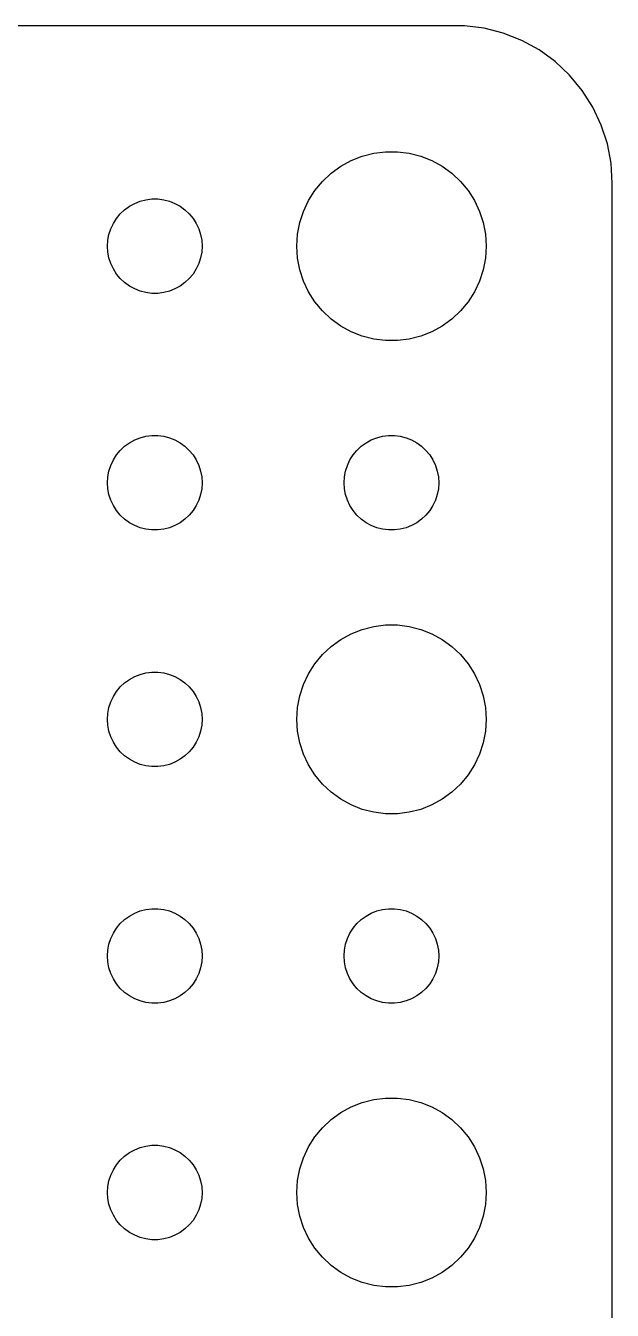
# Model space of a CAD drawing. Header units: metres. Extents: x -37 to 37, y 131 to 373.
# Drawn here: x 18.41 to 37, y 164.27 to 204.99 of the extents above; entities that cross this region are included whole.
import ezdxf

# ---------------------------------------------------------------- set-up
doc = ezdxf.new("R2010")
doc.units = ezdxf.units.M

msp = doc.modelspace()

# ---------------------------------------------------------------- linework, layer by layer
for p, q in [((32.3139, 204.99), (-32.3139, 204.99)), ((32.9369, 204.911), (32.3139, 204.99)), ((33.5451, 204.755), (32.9369, 204.911)), ((34.1289, 204.524), (33.5451, 204.755)), ((34.6791, 204.222), (34.1289, 204.524)), ((35.1871, 203.853), (34.6791, 204.222)), ((35.6448, 203.423), (35.1871, 203.853)), ((36.0451, 202.939), (35.6448, 203.423)), ((36.3815, 202.409), (36.0451, 202.939)), ((36.6489, 201.841), (36.3815, 202.409)), ((36.8429, 201.243), (36.6489, 201.841)), ((36.9606, 200.627), (36.8429, 201.243)), ((28.7227, 200.714), (29.0729, 200.853)), ((29.0729, 200.853), (29.4379, 200.947)), ((29.4379, 200.947), (29.8116, 200.994)), ((29.8116, 200.994), (30.1884, 200.994)), ((30.1884, 200.994), (30.5621, 200.947)), ((30.5621, 200.947), (30.927, 200.853)), ((30.927, 200.853), (31.2773, 200.714)), ((28.0877, 200.312), (28.3925, 200.533)), ((28.3925, 200.533), (28.7227, 200.714)), ((31.2773, 200.714), (31.6075, 200.533)), ((31.6075, 200.533), (31.9123, 200.312)), ((37, 200), (36.9606, 200.627)), ((27.5729, 199.763), (27.8131, 200.054)), ((27.8131, 200.054), (28.0877, 200.312)), ((31.9123, 200.312), (32.1869, 200.054)), ((32.1869, 200.054), (32.427, 199.763)), ((37, 136), (37, 200)), ((27.3711, 199.445), (27.5729, 199.763)), ((32.427, 199.763), (32.6289, 199.445)), ((21.4065, 199.027), (21.5439, 199.156)), ((21.5439, 199.156), (21.6963, 199.266)), ((21.6963, 199.266), (21.8613, 199.357)), ((21.8613, 199.357), (22.0365, 199.427)), ((22.0365, 199.427), (22.2189, 199.473)), ((22.2189, 199.473), (22.4058, 199.497)), ((22.4058, 199.497), (22.5942, 199.497)), ((22.5942, 199.497), (22.7811, 199.473)), ((22.7811, 199.473), (22.9635, 199.427)), ((22.9635, 199.427), (23.1387, 199.357)), ((23.1387, 199.357), (23.3037, 199.266)), ((23.3037, 199.266), (23.4561, 199.156)), ((23.4561, 199.156), (23.5934, 199.027)), ((27.2107, 199.104), (27.3711, 199.445)), ((32.6289, 199.445), (32.7893, 199.104)), ((21.1855, 198.723), (21.2865, 198.882)), ((21.2865, 198.882), (21.4065, 199.027)), ((23.5934, 199.027), (23.7135, 198.882)), ((23.7135, 198.882), (23.8145, 198.723)), ((27.0237, 198.376), (27.0942, 198.746)), ((27.0942, 198.746), (27.2107, 199.104)), ((32.7893, 199.104), (32.9057, 198.746)), ((32.9057, 198.746), (32.9763, 198.376)), ((21.0118, 198.188), (21.0471, 198.373)), ((21.0471, 198.373), (21.1053, 198.552)), ((21.1053, 198.552), (21.1855, 198.723)), ((23.8145, 198.723), (23.8947, 198.552)), ((23.8947, 198.552), (23.9529, 198.373)), ((23.9529, 198.373), (23.9882, 198.188)), ((27, 198), (27.0237, 198.376)), ((32.9763, 198.376), (33, 198)), ((21, 198), (21.0118, 198.188)), ((21.0118, 197.812), (21, 198)), ((23.9882, 198.188), (24, 198)), ((24, 198), (23.9882, 197.812)), ((27.0237, 197.624), (27, 198)), ((33, 198), (32.9763, 197.624)), ((21.0471, 197.627), (21.0118, 197.812)), ((21.1053, 197.448), (21.0471, 197.627)), ((23.9529, 197.627), (23.8947, 197.448)), ((23.9882, 197.812), (23.9529, 197.627)), ((27.0942, 197.254), (27.0237, 197.624)), ((32.9763, 197.624), (32.9057, 197.254)), ((21.1855, 197.277), (21.1053, 197.448)), ((21.2865, 197.118), (21.1855, 197.277)), ((21.4065, 196.973), (21.2865, 197.118)), ((23.7135, 197.118), (23.5934, 196.973)), ((23.8145, 197.277), (23.7135, 197.118)), ((23.8947, 197.448), (23.8145, 197.277)), ((27.2107, 196.896), (27.0942, 197.254)), ((32.9057, 197.254), (32.7893, 196.896)), ((21.5439, 196.844), (21.4065, 196.973)), ((21.6963, 196.734), (21.5439, 196.844)), ((21.8613, 196.643), (21.6963, 196.734)), ((23.3037, 196.734), (23.1387, 196.643)), ((23.4561, 196.844), (23.3037, 196.734)), ((23.5934, 196.973), (23.4561, 196.844)), ((27.3711, 196.555), (27.2107, 196.896)), ((32.7893, 196.896), (32.6289, 196.555)), ((22.0365, 196.573), (21.8613, 196.643)), ((22.2189, 196.527), (22.0365, 196.573)), ((22.4058, 196.503), (22.2189, 196.527)), ((22.5942, 196.503), (22.4058, 196.503)), ((22.7811, 196.527), (22.5942, 196.503)), ((22.9635, 196.573), (22.7811, 196.527)), ((23.1387, 196.643), (22.9635, 196.573)), ((27.5729, 196.237), (27.3711, 196.555)), ((32.6289, 196.555), (32.427, 196.237)), ((27.8131, 195.946), (27.5729, 196.237)), ((28.0877, 195.688), (27.8131, 195.946)), ((32.1869, 195.946), (31.9123, 195.688)), ((32.427, 196.237), (32.1869, 195.946)), ((28.3925, 195.467), (28.0877, 195.688)), ((31.9123, 195.688), (31.6075, 195.467)), ((28.7227, 195.286), (28.3925, 195.467)), ((29.0729, 195.147), (28.7227, 195.286)), ((29.4379, 195.053), (29.0729, 195.147)), ((30.927, 195.147), (30.5621, 195.053)), ((31.2773, 195.286), (30.927, 195.147)), ((31.6075, 195.467), (31.2773, 195.286)), ((29.8116, 195.006), (29.4379, 195.053)), ((30.1884, 195.006), (29.8116, 195.006)), ((30.5621, 195.053), (30.1884, 195.006)), ((21.6963, 191.766), (21.8613, 191.857)), ((21.8613, 191.857), (22.0365, 191.927)), ((22.0365, 191.927), (22.2189, 191.973)), ((22.2189, 191.973), (22.4058, 191.997)), ((22.4058, 191.997), (22.5942, 191.997)), ((22.5942, 191.997), (22.7811, 191.973)), ((22.7811, 191.973), (22.9635, 191.927)), ((22.9635, 191.927), (23.1387, 191.857)), ((23.1387, 191.857), (23.3037, 191.766)), ((29.1963, 191.766), (29.3613, 191.857)), ((29.3613, 191.857), (29.5365, 191.927)), ((29.5365, 191.927), (29.7189, 191.973)), ((29.7189, 191.973), (29.9058, 191.997)), ((29.9058, 191.997), (30.0942, 191.997)), ((30.0942, 191.997), (30.2811, 191.973)), ((30.2811, 191.973), (30.4635, 191.927)), ((30.4635, 191.927), (30.6387, 191.857)), ((30.6387, 191.857), (30.8037, 191.766)), ((21.2865, 191.382), (21.4065, 191.527)), ((21.4065, 191.527), (21.5439, 191.656)), ((21.5439, 191.656), (21.6963, 191.766)), ((23.3037, 191.766), (23.4561, 191.656)), ((23.4561, 191.656), (23.5934, 191.527)), ((23.5934, 191.527), (23.7135, 191.382)), ((28.7865, 191.382), (28.9065, 191.527)), ((28.9065, 191.527), (29.0439, 191.656)), ((29.0439, 191.656), (29.1963, 191.766)), ((30.8037, 191.766), (30.9561, 191.656)), ((30.9561, 191.656), (31.0934, 191.527)), ((31.0934, 191.527), (31.2135, 191.382)), ((21.0471, 190.873), (21.1053, 191.052)), ((21.1053, 191.052), (21.1855, 191.223)), ((21.1855, 191.223), (21.2865, 191.382)), ((23.7135, 191.382), (23.8145, 191.223)), ((23.8145, 191.223), (23.8947, 191.052)), ((23.8947, 191.052), (23.9529, 190.873)), ((28.5471, 190.873), (28.6053, 191.052)), ((28.6053, 191.052), (28.6855, 191.223)), ((28.6855, 191.223), (28.7865, 191.382)), ((31.2135, 191.382), (31.3145, 191.223)), ((31.3145, 191.223), (31.3947, 191.052)), ((31.3947, 191.052), (31.4529, 190.873)), ((21, 190.5), (21.0118, 190.688)), ((21.0118, 190.688), (21.0471, 190.873)), ((23.9529, 190.873), (23.9882, 190.688)), ((23.9882, 190.688), (24, 190.5)), ((28.5, 190.5), (28.5118, 190.688)), ((28.5118, 190.688), (28.5471, 190.873)), ((31.4529, 190.873), (31.4882, 190.688)), ((31.4882, 190.688), (31.5, 190.5)), ((21.0118, 190.312), (21, 190.5)), ((21.0471, 190.127), (21.0118, 190.312)), ((23.9882, 190.312), (23.9529, 190.127)), ((24, 190.5), (23.9882, 190.312)), ((28.5118, 190.312), (28.5, 190.5)), ((28.5471, 190.127), (28.5118, 190.312)), ((31.4882, 190.312), (31.4529, 190.127)), ((31.5, 190.5), (31.4882, 190.312)), ((21.1053, 189.948), (21.0471, 190.127)), ((21.1855, 189.777), (21.1053, 189.948)), ((21.2865, 189.618), (21.1855, 189.777)), ((23.8145, 189.777), (23.7135, 189.618)), ((23.8947, 189.948), (23.8145, 189.777)), ((23.9529, 190.127), (23.8947, 189.948)), ((28.6053, 189.948), (28.5471, 190.127)), ((28.6855, 189.777), (28.6053, 189.948)), ((28.7865, 189.618), (28.6855, 189.777)), ((31.3145, 189.777), (31.2135, 189.618)), ((31.3947, 189.948), (31.3145, 189.777)), ((31.4529, 190.127), (31.3947, 189.948)), ((21.4065, 189.473), (21.2865, 189.618)), ((21.5439, 189.344), (21.4065, 189.473)), ((23.5934, 189.473), (23.4561, 189.344)), ((23.7135, 189.618), (23.5934, 189.473)), ((28.9065, 189.473), (28.7865, 189.618)), ((29.0439, 189.344), (28.9065, 189.473)), ((31.0934, 189.473), (30.9561, 189.344)), ((31.2135, 189.618), (31.0934, 189.473)), ((21.6963, 189.234), (21.5439, 189.344)), ((21.8613, 189.143), (21.6963, 189.234)), ((22.0365, 189.073), (21.8613, 189.143)), ((22.2189, 189.027), (22.0365, 189.073)), ((22.4058, 189.003), (22.2189, 189.027)), ((22.5942, 189.003), (22.4058, 189.003)), ((22.7811, 189.027), (22.5942, 189.003)), ((22.9635, 189.073), (22.7811, 189.027)), ((23.1387, 189.143), (22.9635, 189.073)), ((23.3037, 189.234), (23.1387, 189.143)), ((23.4561, 189.344), (23.3037, 189.234)), ((29.1963, 189.234), (29.0439, 189.344)), ((29.3613, 189.143), (29.1963, 189.234)), ((29.5365, 189.073), (29.3613, 189.143)), ((29.7189, 189.027), (29.5365, 189.073)), ((29.9058, 189.003), (29.7189, 189.027)), ((30.0942, 189.003), (29.9058, 189.003)), ((30.2811, 189.027), (30.0942, 189.003)), ((30.4635, 189.073), (30.2811, 189.027)), ((30.6387, 189.143), (30.4635, 189.073)), ((30.8037, 189.234), (30.6387, 189.143)), ((30.9561, 189.344), (30.8037, 189.234)), ((28.3925, 185.533), (28.7227, 185.714)), ((28.7227, 185.714), (29.0729, 185.853)), ((29.0729, 185.853), (29.4379, 185.947)), ((29.4379, 185.947), (29.8116, 185.994)), ((29.8116, 185.994), (30.1884, 185.994)), ((30.1884, 185.994), (30.5621, 185.947)), ((30.5621, 185.947), (30.927, 185.853)), ((30.927, 185.853), (31.2773, 185.714)), ((31.2773, 185.714), (31.6075, 185.533)), ((27.8131, 185.054), (28.0877, 185.312)), ((28.0877, 185.312), (28.3925, 185.533)), ((31.6075, 185.533), (31.9123, 185.312)), ((31.9123, 185.312), (32.1869, 185.054)), ((27.5729, 184.763), (27.8131, 185.054)), ((32.1869, 185.054), (32.427, 184.763)), ((22.2189, 184.473), (22.4058, 184.497)), ((22.4058, 184.497), (22.5942, 184.497)), ((22.5942, 184.497), (22.7811, 184.473)), ((27.3711, 184.445), (27.5729, 184.763)), ((32.427, 184.763), (32.6289, 184.445)), ((21.4065, 184.027), (21.5439, 184.156)), ((21.5439, 184.156), (21.6963, 184.266)), ((21.6963, 184.266), (21.8613, 184.357)), ((21.8613, 184.357), (22.0365, 184.427)), ((22.0365, 184.427), (22.2189, 184.473)), ((22.7811, 184.473), (22.9635, 184.427)), ((22.9635, 184.427), (23.1387, 184.357)), ((23.1387, 184.357), (23.3037, 184.266)), ((23.3037, 184.266), (23.4561, 184.156)), ((23.4561, 184.156), (23.5934, 184.027)), ((27.0942, 183.746), (27.2107, 184.104)), ((27.2107, 184.104), (27.3711, 184.445)), ((32.6289, 184.445), (32.7893, 184.104)), ((32.7893, 184.104), (32.9057, 183.746)), ((21.1053, 183.552), (21.1855, 183.723)), ((21.1855, 183.723), (21.2865, 183.882)), ((21.2865, 183.882), (21.4065, 184.027)), ((23.5934, 184.027), (23.7135, 183.882)), ((23.7135, 183.882), (23.8145, 183.723)), ((23.8145, 183.723), (23.8947, 183.552)), ((27.0237, 183.376), (27.0942, 183.746)), ((32.9057, 183.746), (32.9763, 183.376)), ((21.0118, 183.188), (21.0471, 183.373)), ((21.0471, 183.373), (21.1053, 183.552)), ((23.8947, 183.552), (23.9529, 183.373)), ((23.9529, 183.373), (23.9882, 183.188)), ((27, 183), (27.0237, 183.376)), ((32.9763, 183.376), (33, 183)), ((21, 183), (21.0118, 183.188)), ((21.0118, 182.812), (21, 183)), ((23.9882, 183.188), (24, 183)), ((24, 183), (23.9882, 182.812)), ((27.0237, 182.624), (27, 183)), ((33, 183), (32.9763, 182.624)), ((21.0471, 182.627), (21.0118, 182.812)), ((21.1053, 182.448), (21.0471, 182.627)), ((21.1855, 182.277), (21.1053, 182.448)), ((23.8947, 182.448), (23.8145, 182.277)), ((23.9529, 182.627), (23.8947, 182.448)), ((23.9882, 182.812), (23.9529, 182.627)), ((27.0942, 182.254), (27.0237, 182.624)), ((32.9763, 182.624), (32.9057, 182.254)), ((21.2865, 182.118), (21.1855, 182.277)), ((21.4065, 181.973), (21.2865, 182.118)), ((23.7135, 182.118), (23.5934, 181.973)), ((23.8145, 182.277), (23.7135, 182.118)), ((27.2107, 181.896), (27.0942, 182.254)), ((32.9057, 182.254), (32.7893, 181.896)), ((21.5439, 181.844), (21.4065, 181.973)), ((21.6963, 181.734), (21.5439, 181.844)), ((21.8613, 181.643), (21.6963, 181.734)), ((22.0365, 181.573), (21.8613, 181.643)), ((23.1387, 181.643), (22.9635, 181.573)), ((23.3037, 181.734), (23.1387, 181.643)), ((23.4561, 181.844), (23.3037, 181.734)), ((23.5934, 181.973), (23.4561, 181.844)), ((27.3711, 181.555), (27.2107, 181.896)), ((32.7893, 181.896), (32.6289, 181.555)), ((22.2189, 181.527), (22.0365, 181.573)), ((22.4058, 181.503), (22.2189, 181.527)), ((22.5942, 181.503), (22.4058, 181.503)), ((22.7811, 181.527), (22.5942, 181.503)), ((22.9635, 181.573), (22.7811, 181.527)), ((27.5729, 181.237), (27.3711, 181.555)), ((27.8131, 180.946), (27.5729, 181.237)), ((32.427, 181.237), (32.1869, 180.946)), ((32.6289, 181.555), (32.427, 181.237)), ((28.0877, 180.688), (27.8131, 180.946)), ((32.1869, 180.946), (31.9123, 180.688)), ((28.3925, 180.467), (28.0877, 180.688)), ((28.7227, 180.286), (28.3925, 180.467)), ((31.6075, 180.467), (31.2773, 180.286)), ((31.9123, 180.688), (31.6075, 180.467)), ((29.0729, 180.147), (28.7227, 180.286)), ((29.4379, 180.053), (29.0729, 180.147)), ((29.8116, 180.006), (29.4379, 180.053)), ((30.1884, 180.006), (29.8116, 180.006)), ((30.5621, 180.053), (30.1884, 180.006)), ((30.927, 180.147), (30.5621, 180.053)), ((31.2773, 180.286), (30.927, 180.147)), ((21.5439, 176.656), (21.6963, 176.766)), ((21.6963, 176.766), (21.8613, 176.857)), ((21.8613, 176.857), (22.0365, 176.927)), ((22.0365, 176.927), (22.2189, 176.973)), ((22.2189, 176.973), (22.4058, 176.997)), ((22.4058, 176.997), (22.5942, 176.997)), ((22.5942, 176.997), (22.7811, 176.973)), ((22.7811, 176.973), (22.9635, 176.927)), ((22.9635, 176.927), (23.1387, 176.857)), ((23.1387, 176.857), (23.3037, 176.766)), ((23.3037, 176.766), (23.4561, 176.656)), ((29.0439, 176.656), (29.1963, 176.766)), ((29.1963, 176.766), (29.3613, 176.857)), ((29.3613, 176.857), (29.5365, 176.927)), ((29.5365, 176.927), (29.7189, 176.973)), ((29.7189, 176.973), (29.9058, 176.997)), ((29.9058, 176.997), (30.0942, 176.997)), ((30.0942, 176.997), (30.2811, 176.973)), ((30.2811, 176.973), (30.4635, 176.927)), ((30.4635, 176.927), (30.6387, 176.857)), ((30.6387, 176.857), (30.8037, 176.766)), ((30.8037, 176.766), (30.9561, 176.656)), ((21.1855, 176.223), (21.2865, 176.382)), ((21.2865, 176.382), (21.4065, 176.527)), ((21.4065, 176.527), (21.5439, 176.656)), ((23.4561, 176.656), (23.5934, 176.527)), ((23.5934, 176.527), (23.7135, 176.382)), ((23.7135, 176.382), (23.8145, 176.223)), ((28.6855, 176.223), (28.7865, 176.382)), ((28.7865, 176.382), (28.9065, 176.527)), ((28.9065, 176.527), (29.0439, 176.656)), ((30.9561, 176.656), (31.0934, 176.527)), ((31.0934, 176.527), (31.2135, 176.382)), ((31.2135, 176.382), (31.3145, 176.223)), ((21.0471, 175.873), (21.1053, 176.052)), ((21.1053, 176.052), (21.1855, 176.223)), ((23.8145, 176.223), (23.8947, 176.052)), ((23.8947, 176.052), (23.9529, 175.873)), ((28.5471, 175.873), (28.6053, 176.052)), ((28.6053, 176.052), (28.6855, 176.223)), ((31.3145, 176.223), (31.3947, 176.052)), ((31.3947, 176.052), (31.4529, 175.873)), ((21, 175.5), (21.0118, 175.688)), ((21.0118, 175.688), (21.0471, 175.873)), ((23.9529, 175.873), (23.9882, 175.688)), ((23.9882, 175.688), (24, 175.5)), ((28.5, 175.5), (28.5118, 175.688)), ((28.5118, 175.688), (28.5471, 175.873)), ((31.4529, 175.873), (31.4882, 175.688)), ((31.4882, 175.688), (31.5, 175.5)), ((21.0118, 175.312), (21, 175.5)), ((21.0471, 175.127), (21.0118, 175.312)), ((21.1053, 174.948), (21.0471, 175.127)), ((23.9529, 175.127), (23.8947, 174.948)), ((23.9882, 175.312), (23.9529, 175.127)), ((24, 175.5), (23.9882, 175.312)), ((28.5118, 175.312), (28.5, 175.5)), ((28.5471, 175.127), (28.5118, 175.312)), ((28.6053, 174.948), (28.5471, 175.127)), ((31.4529, 175.127), (31.3947, 174.948)), ((31.4882, 175.312), (31.4529, 175.127)), ((31.5, 175.5), (31.4882, 175.312)), ((21.1855, 174.777), (21.1053, 174.948)), ((21.2865, 174.618), (21.1855, 174.777)), ((23.8145, 174.777), (23.7135, 174.618)), ((23.8947, 174.948), (23.8145, 174.777)), ((28.6855, 174.777), (28.6053, 174.948)), ((28.7865, 174.618), (28.6855, 174.777)), ((31.3145, 174.777), (31.2135, 174.618)), ((31.3947, 174.948), (31.3145, 174.777)), ((21.4065, 174.473), (21.2865, 174.618)), ((21.5439, 174.344), (21.4065, 174.473)), ((21.6963, 174.234), (21.5439, 174.344)), ((23.4561, 174.344), (23.3037, 174.234)), ((23.5934, 174.473), (23.4561, 174.344)), ((23.7135, 174.618), (23.5934, 174.473)), ((28.9065, 174.473), (28.7865, 174.618)), ((29.0439, 174.344), (28.9065, 174.473)), ((29.1963, 174.234), (29.0439, 174.344)), ((30.9561, 174.344), (30.8037, 174.234)), ((31.0934, 174.473), (30.9561, 174.344)), ((31.2135, 174.618), (31.0934, 174.473)), ((21.8613, 174.143), (21.6963, 174.234)), ((22.0365, 174.073), (21.8613, 174.143)), ((22.2189, 174.027), (22.0365, 174.073)), ((22.4058, 174.003), (22.2189, 174.027)), ((22.5942, 174.003), (22.4058, 174.003)), ((22.7811, 174.027), (22.5942, 174.003)), ((22.9635, 174.073), (22.7811, 174.027)), ((23.1387, 174.143), (22.9635, 174.073)), ((23.3037, 174.234), (23.1387, 174.143)), ((29.3613, 174.143), (29.1963, 174.234)), ((29.5365, 174.073), (29.3613, 174.143)), ((29.7189, 174.027), (29.5365, 174.073)), ((29.9058, 174.003), (29.7189, 174.027)), ((30.0942, 174.003), (29.9058, 174.003)), ((30.2811, 174.027), (30.0942, 174.003)), ((30.4635, 174.073), (30.2811, 174.027)), ((30.6387, 174.143), (30.4635, 174.073)), ((30.8037, 174.234), (30.6387, 174.143)), ((28.3925, 170.533), (28.7227, 170.714)), ((28.7227, 170.714), (29.0729, 170.853)), ((29.0729, 170.853), (29.4379, 170.947)), ((29.4379, 170.947), (29.8116, 170.994)), ((29.8116, 170.994), (30.1884, 170.994)), ((30.1884, 170.994), (30.5621, 170.947)), ((30.5621, 170.947), (30.927, 170.853)), ((30.927, 170.853), (31.2773, 170.714)), ((31.2773, 170.714), (31.6075, 170.533)), ((27.8131, 170.054), (28.0877, 170.312)), ((28.0877, 170.312), (28.3925, 170.533)), ((31.6075, 170.533), (31.9123, 170.312)), ((31.9123, 170.312), (32.1869, 170.054)), ((27.5729, 169.763), (27.8131, 170.054)), ((32.1869, 170.054), (32.427, 169.763)), ((21.8613, 169.357), (22.0365, 169.427)), ((22.0365, 169.427), (22.2189, 169.473)), ((22.2189, 169.473), (22.4058, 169.497)), ((22.4058, 169.497), (22.5942, 169.497)), ((22.5942, 169.497), (22.7811, 169.473)), ((22.7811, 169.473), (22.9635, 169.427)), ((22.9635, 169.427), (23.1387, 169.357)), ((27.2107, 169.104), (27.3711, 169.445)), ((27.3711, 169.445), (27.5729, 169.763)), ((32.427, 169.763), (32.6289, 169.445)), ((32.6289, 169.445), (32.7893, 169.104)), ((21.2865, 168.882), (21.4065, 169.027)), ((21.4065, 169.027), (21.5439, 169.156)), ((21.5439, 169.156), (21.6963, 169.266)), ((21.6963, 169.266), (21.8613, 169.357)), ((23.1387, 169.357), (23.3037, 169.266)), ((23.3037, 169.266), (23.4561, 169.156)), ((23.4561, 169.156), (23.5934, 169.027)), ((23.5934, 169.027), (23.7135, 168.882)), ((27.0942, 168.746), (27.2107, 169.104)), ((32.7893, 169.104), (32.9057, 168.746)), ((21.1053, 168.552), (21.1855, 168.723)), ((21.1855, 168.723), (21.2865, 168.882)), ((23.7135, 168.882), (23.8145, 168.723)), ((23.8145, 168.723), (23.8947, 168.552)), ((27.0237, 168.376), (27.0942, 168.746)), ((32.9057, 168.746), (32.9763, 168.376)), ((21.0118, 168.188), (21.0471, 168.373)), ((21.0471, 168.373), (21.1053, 168.552)), ((23.8947, 168.552), (23.9529, 168.373)), ((23.9529, 168.373), (23.9882, 168.188)), ((27, 168), (27.0237, 168.376)), ((32.9763, 168.376), (33, 168)), ((21, 168), (21.0118, 168.188)), ((21.0118, 167.812), (21, 168)), ((21.0471, 167.627), (21.0118, 167.812)), ((23.9882, 167.812), (23.9529, 167.627)), ((23.9882, 168.188), (24, 168)), ((24, 168), (23.9882, 167.812)), ((27.0237, 167.624), (27, 168)), ((33, 168), (32.9763, 167.624)), ((21.1053, 167.448), (21.0471, 167.627)), ((21.1855, 167.277), (21.1053, 167.448)), ((23.8947, 167.448), (23.8145, 167.277)), ((23.9529, 167.627), (23.8947, 167.448)), ((27.0942, 167.254), (27.0237, 167.624)), ((32.9763, 167.624), (32.9057, 167.254)), ((21.2865, 167.118), (21.1855, 167.277)), ((21.4065, 166.973), (21.2865, 167.118)), ((21.5439, 166.844), (21.4065, 166.973)), ((23.5934, 166.973), (23.4561, 166.844)), ((23.7135, 167.118), (23.5934, 166.973)), ((23.8145, 167.277), (23.7135, 167.118)), ((27.2107, 166.896), (27.0942, 167.254)), ((32.9057, 167.254), (32.7893, 166.896)), ((21.6963, 166.734), (21.5439, 166.844)), ((21.8613, 166.643), (21.6963, 166.734)), ((22.0365, 166.573), (21.8613, 166.643)), ((22.2189, 166.527), (22.0365, 166.573)), ((22.9635, 166.573), (22.7811, 166.527)), ((23.1387, 166.643), (22.9635, 166.573)), ((23.3037, 166.734), (23.1387, 166.643)), ((23.4561, 166.844), (23.3037, 166.734)), ((27.3711, 166.555), (27.2107, 166.896)), ((32.7893, 166.896), (32.6289, 166.555)), ((22.4058, 166.503), (22.2189, 166.527)), ((22.5942, 166.503), (22.4058, 166.503)), ((22.7811, 166.527), (22.5942, 166.503)), ((27.5729, 166.237), (27.3711, 166.555)), ((27.8131, 165.946), (27.5729, 166.237)), ((32.427, 166.237), (32.1869, 165.946)), ((32.6289, 166.555), (32.427, 166.237)), ((28.0877, 165.688), (27.8131, 165.946)), ((32.1869, 165.946), (31.9123, 165.688)), ((28.3925, 165.467), (28.0877, 165.688)), ((28.7227, 165.286), (28.3925, 165.467)), ((31.6075, 165.467), (31.2773, 165.286)), ((31.9123, 165.688), (31.6075, 165.467)), ((29.0729, 165.147), (28.7227, 165.286)), ((29.4379, 165.053), (29.0729, 165.147)), ((29.8116, 165.006), (29.4379, 165.053)), ((30.1884, 165.006), (29.8116, 165.006)), ((30.5621, 165.053), (30.1884, 165.006)), ((30.927, 165.147), (30.5621, 165.053)), ((31.2773, 165.286), (30.927, 165.147))]:
    msp.add_line(p, q)

doc.saveas('drawing.dxf')
